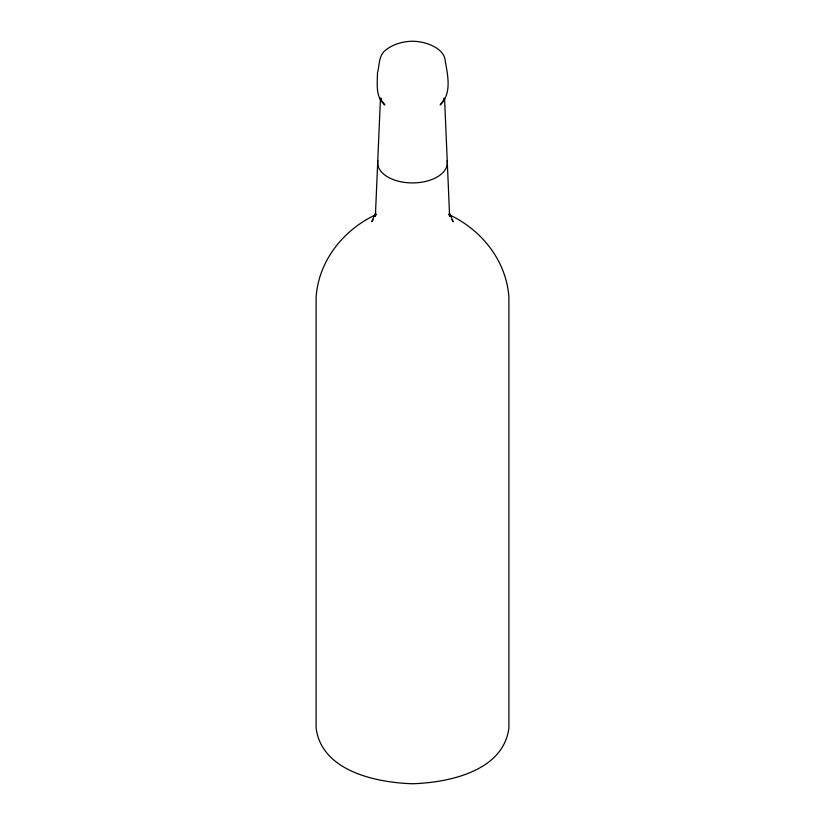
<?xml version="1.0" encoding="UTF-8"?>
<svg xmlns="http://www.w3.org/2000/svg" width="825" height="825" viewBox="0 0 825 825"><rect width="100%" height="100%" fill="white"/><g stroke="black" fill="none" stroke-linecap="round" stroke-linejoin="round"><path stroke-width="1.24" d="M380.449 98.258L375.375 216.284L375.88 214.067M443.355 100.506L443.902 98.113M375.653 212.943L371.714 221.76L373.117 219.801M442.829 101.341L440.168 104.95C452.131 93.483 447.676 75.312 445.252 60.854C444.892 54.883 440.478 50.469 435.652 47.489C428.68 43.312 420.585 41.384 412.5 41.25C402.301 41.405 391.823 44.467 384.141 51.398C378.593 57.111 379.531 65.68 377.479 72.847C377.417 84.047 375.189 96.752 384.832 104.95L382.171 101.341M376.262 214.51C343.602 229.484 318.45 260.865 316.109 297.382L316.109 728.104C321.75 771.365 376.489 782.605 412.5 783.75C448.511 782.605 503.25 771.365 508.891 728.104L508.891 297.382C506.55 260.865 481.398 229.484 448.738 214.51M451.883 219.801L453.286 221.76L449.347 212.943M449.12 214.067L449.625 216.284L444.551 98.258M381.098 98.113L381.645 100.506M447.14 160.72A34.825 20.109 0 0 1 412.5 182.923A34.825 20.109 0 0 1 377.86 160.72"/></g></svg>
